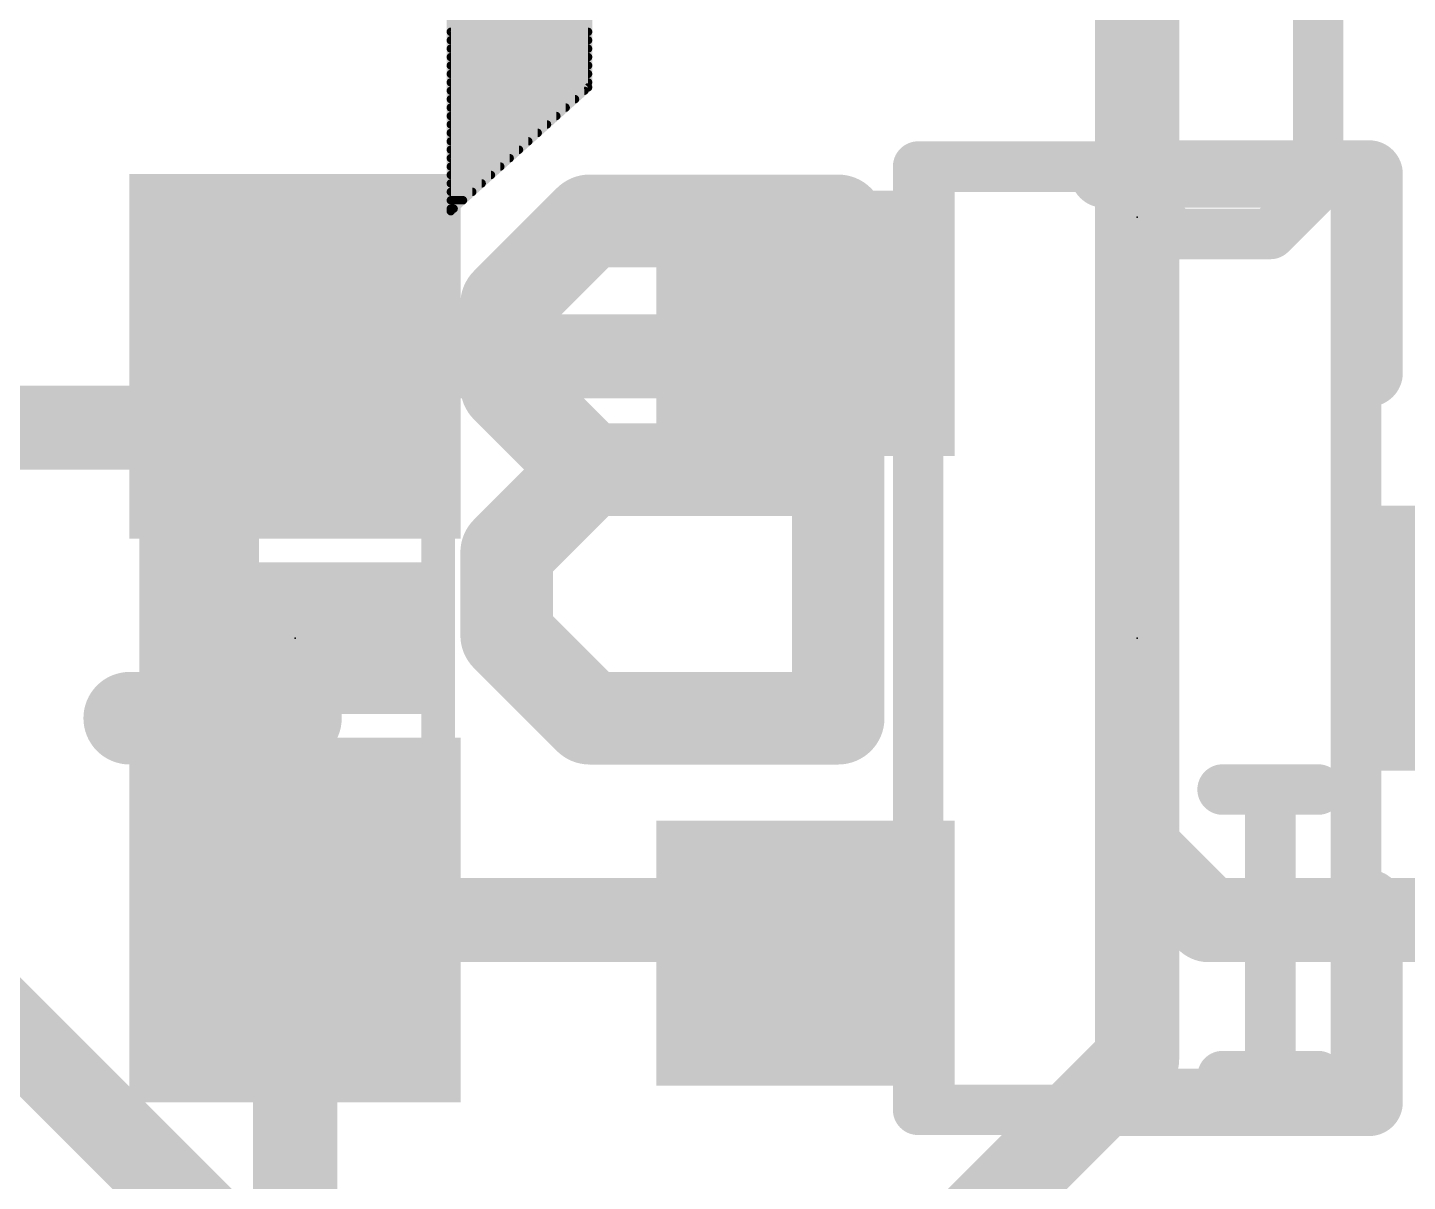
# Model space of a CAD drawing. Extents: x -0.1 to 42, y -11.4 to 16.1.
# Drawn here: x 32.213 to 36.375, y 3.442 to 6.922 of the extents above; entities that cross this region are included whole.
import ezdxf

# ---------------------------------------------------------------- set-up
doc = ezdxf.new("R2010")
doc.units = 0
for name, color, linetype in [('1', 12, 'CONTINUOUS'), ('16', 132, 'CONTINUOUS'), ('21', 41, 'CONTINUOUS'), ('22', 40, 'CONTINUOUS'), ('23', 53, 'CONTINUOUS'), ('24', 53, 'CONTINUOUS'), ('51', 53, 'CONTINUOUS')]:
    doc.layers.add(name, color=color, linetype=linetype)

# ---------------------------------------------------------------- blocks, each defined once
blk = doc.blocks.new('RECT')
blk.add_solid([(-0.5, -0.5), (0.5, -0.5), (-0.5, 0.5), (0.5, 0.5)])

msp = doc.modelspace()

# ---------------------------------------------------------------- linework, layer by layer
at = {"layer": '1', "const_width": 0.254}
for points in [[(35.56, 4.445), (35.56, 9.525)], [(33.02, 5.93), (33.02, 6.223)], [(34.46, 5.93), (34.56, 6.03)], [(32.805, 5.715), (33.02, 5.93)], [(33.02, 5.93), (34.46, 5.93)], [(31.75, 5.715), (32.805, 5.715)], [(35.56, 3.81), (35.56, 4.445)], [(35.775, 4.23), (35.56, 4.445)], [(33.02, 4.23), (34.46, 4.23)], [(33.02, 4.23), (33.02, 3.048)], [(34.46, 4.23), (34.56, 4.13)], [(38.1, 4.23), (35.775, 4.23)], [(33.655, 1.905), (35.56, 3.81)]]:
    msp.add_lwpolyline(points, dxfattribs=at)
at = {"layer": '1', "const_width": 0.127}
for points in [[(33.0835, 6.223, 1), (32.9565, 6.223)], [(34.6049, 5.9851, 1), (34.5151, 6.0749)], [(33.02, 5.9935, 1), (33.02, 5.8665)], [(33.0649, 5.8851, 1), (32.9751, 5.9749)], [(34.4151, 5.9749, 1), (34.5049, 5.8851)], [(34.46, 5.8665, 1), (34.46, 5.9935)], [(32.9565, 5.93, 1), (33.0835, 5.93)], [(32.805, 5.6515, 1), (32.805, 5.7785)], [(32.7601, 5.7599, 1), (32.8499, 5.6701)], [(35.6235, 4.445, 1), (35.4965, 4.445)], [(35.6049, 4.4899, 1), (35.5151, 4.4001)], [(35.4965, 4.445, 1), (35.6235, 4.445)], [(33.02, 4.2935, 1), (33.02, 4.1665)], [(33.0835, 4.23, 1), (32.9565, 4.23)], [(34.5049, 4.2749, 1), (34.4151, 4.1851)], [(34.46, 4.1665, 1), (34.46, 4.2935)], [(35.775, 4.2935, 1), (35.775, 4.1665)], [(35.7301, 4.1851, 1), (35.8199, 4.2749)], [(34.5151, 4.0851, 1), (34.6049, 4.1749)], [(35.6049, 3.7651, 1), (35.5151, 3.8549)], [(35.4965, 3.81, 1), (35.6235, 3.81)]]:
    msp.add_lwpolyline(points, format="xyb", dxfattribs=at)
at = {"layer": '16', "const_width": 0.254}
msp.add_lwpolyline([(25.908, 10.16), (33.147, 2.921)], dxfattribs=at)
at = {"layer": '21', "const_width": 0.2032}
for points in [[(36.26, 6.48), (35.46, 6.48)], [(36.26, 5.88), (36.26, 6.48)], [(36.26, 4.28), (36.26, 3.68)], [(36.26, 3.68), (35.46, 3.68)]]:
    msp.add_lwpolyline(points, dxfattribs=at)
at = {"layer": '21', "const_width": 0.1016}
for points in [[(35.46, 6.5308, 1), (35.46, 6.4292)], [(36.3108, 6.48, 1), (36.2092, 6.48)], [(36.26, 6.4292, 1), (36.26, 6.5308)], [(36.2092, 5.88, 1), (36.3108, 5.88)], [(36.3108, 4.28, 1), (36.2092, 4.28)], [(35.46, 3.7308, 1), (35.46, 3.6292)], [(36.26, 3.6292, 1), (36.26, 3.7308)], [(36.2092, 3.68, 1), (36.3108, 3.68)]]:
    msp.add_lwpolyline(points, format="xyb", dxfattribs=at)
at = {"layer": '22'}
for points, const_width in [([(33.9039, 6.7412), (33.9039, 8.7986)], 0.0254), ([(33.4899, 7.7978), (33.4899, 6.3678)], 0.0254), ([(35.53, 6.4433), (35.53, 7.0195)], 0.1524), ([(36.1062, 7.0195), (36.1062, 6.4433)], 0.1524), ([(33.4899, 6.9342), (33.9039, 6.9342)], 0.0254), ([(33.4899, 6.9088), (33.9039, 6.9088)], 0.0254), ([(33.4899, 6.8834), (33.9039, 6.8834)], 0.0254), ([(33.4899, 6.858), (33.9039, 6.858)], 0.0254), ([(33.4899, 6.8326), (33.9039, 6.8326)], 0.0254), ([(33.4899, 6.8072), (33.9039, 6.8072)], 0.0254), ([(33.4899, 6.7818), (33.9039, 6.7818)], 0.0254), ([(33.4899, 6.7564), (33.9039, 6.7564)], 0.0254), ([(33.4899, 6.3678), (33.9039, 6.7412)], 0.0254), ([(33.4899, 6.731), (33.8926, 6.731)], 0.0254), ([(33.4899, 6.7056), (33.8644, 6.7056)], 0.0254), ([(33.4899, 6.6802), (33.8363, 6.6802)], 0.0254), ([(33.4899, 6.6548), (33.8081, 6.6548)], 0.0254), ([(33.4899, 6.6294), (33.7799, 6.6294)], 0.0254), ([(33.4899, 6.604), (33.7518, 6.604)], 0.0254), ([(33.4899, 6.5786), (33.7236, 6.5786)], 0.0254), ([(33.4899, 6.5532), (33.6955, 6.5532)], 0.0254), ([(33.4899, 6.5278), (33.6673, 6.5278)], 0.0254), ([(33.4899, 6.5024), (33.6391, 6.5024)], 0.0254), ([(35.6741, 6.2992), (35.53, 6.4433)], 0.1524), ([(36.1062, 6.4433), (35.9622, 6.2992)], 0.1524), ([(33.0211, 6.3386), (32.7712, 6.3386)], 0.2794), ([(32.7712, 6.3386), (32.7712, 4.8387)], 0.2794), ([(33.4899, 6.477), (33.611, 6.477)], 0.0254), ([(33.4899, 6.4516), (33.5828, 6.4516)], 0.0254), ([(33.9084, 6.3386), (33.6584, 6.0886)], 0.2794), ([(34.6583, 6.3386), (33.9084, 6.3386)], 0.2794), ([(34.6583, 4.8387), (34.6583, 6.3386)], 0.2794), ([(33.4899, 6.4262), (33.5546, 6.4262)], 0.0254), ([(33.4899, 6.4008), (33.5265, 6.4008)], 0.0254), ([(33.4899, 6.3754), (33.4983, 6.3754)], 0.0254), ([(35.9622, 6.2992), (35.6741, 6.2992)], 0.1524), ([(33.6584, 6.0886), (33.6584, 5.8386)], 0.2794), ([(33.6584, 5.8386), (33.9084, 5.5886)], 0.2794), ([(33.9084, 5.5886), (33.6584, 5.3387)], 0.2794), ([(34.6583, 5.5886), (33.9084, 5.5886)], 0.2794), ([(33.6584, 5.3387), (33.6584, 5.0887)], 0.2794), ([(33.6584, 5.0887), (33.9084, 4.8387)], 0.2794), ([(33.0211, 4.8387), (32.5212, 4.8387)], 0.2794), ([(33.9084, 4.8387), (34.6583, 4.8387)], 0.2794), ([(36.1062, 4.6235), (35.8181, 4.6235)], 0.1524), ([(35.9622, 3.7592), (35.9622, 4.6235)], 0.1524), ([(36.1062, 3.7592), (35.8181, 3.7592)], 0.1524)]:
    msp.add_lwpolyline(points, dxfattribs=dict(at, const_width=const_width))
for points, const_width in [([(33.4899, 6.9152, 1), (33.4899, 6.9024)], 0.0127), ([(33.9039, 6.9024, 1), (33.9039, 6.9152)], 0.0127), ([(33.4899, 6.8898, 1), (33.4899, 6.877)], 0.0127), ([(33.4899, 6.8644, 1), (33.4899, 6.8517)], 0.0127), ([(33.9039, 6.877, 1), (33.9039, 6.8898)], 0.0127), ([(33.9039, 6.8517, 1), (33.9039, 6.8644)], 0.0127), ([(33.4899, 6.839, 1), (33.4899, 6.8262)], 0.0127), ([(33.9039, 6.8262, 1), (33.9039, 6.839)], 0.0127), ([(33.4899, 6.8136, 1), (33.4899, 6.8008)], 0.0127), ([(33.4899, 6.7882, 1), (33.4899, 6.7755)], 0.0127), ([(33.9039, 6.8008, 1), (33.9039, 6.8136)], 0.0127), ([(33.9039, 6.7755, 1), (33.9039, 6.7882)], 0.0127), ([(33.4899, 6.7628, 1), (33.4899, 6.75)], 0.0127), ([(33.4899, 6.7374, 1), (33.4899, 6.7247)], 0.0127), ([(33.8926, 6.7247, 1), (33.8926, 6.7374)], 0.0127), ([(33.8976, 6.7412, 1), (33.9102, 6.7412)], 0.0127), ([(33.9082, 6.7365, 1), (33.8996, 6.7459)], 0.0127), ([(33.9039, 6.75, 1), (33.9039, 6.7628)], 0.0127), ([(33.4899, 6.712, 1), (33.4899, 6.6993)], 0.0127), ([(33.8644, 6.6993, 1), (33.8644, 6.712)], 0.0127), ([(33.4899, 6.6866, 1), (33.4899, 6.6738)], 0.0127), ([(33.4899, 6.6612, 1), (33.4899, 6.6485)], 0.0127), ([(33.8081, 6.6485, 1), (33.8081, 6.6612)], 0.0127), ([(33.8363, 6.6738, 1), (33.8363, 6.6866)], 0.0127), ([(33.4899, 6.6358, 1), (33.4899, 6.6231)], 0.0127), ([(33.7799, 6.6231, 1), (33.7799, 6.6358)], 0.0127), ([(33.4899, 6.6104, 1), (33.4899, 6.5976)], 0.0127), ([(33.4899, 6.585, 1), (33.4899, 6.5723)], 0.0127), ([(33.7236, 6.5723, 1), (33.7236, 6.585)], 0.0127), ([(33.7518, 6.5976, 1), (33.7518, 6.6104)], 0.0127), ([(33.4899, 6.5596, 1), (33.4899, 6.5469)], 0.0127), ([(33.4899, 6.5342, 1), (33.4899, 6.5214)], 0.0127), ([(33.6673, 6.5214, 1), (33.6673, 6.5342)], 0.0127), ([(33.6955, 6.5469, 1), (33.6955, 6.5596)], 0.0127), ([(33.4899, 6.5088, 1), (33.4899, 6.4961)], 0.0127), ([(33.6391, 6.4961, 1), (33.6391, 6.5088)], 0.0127), ([(35.557, 6.4702, 1), (35.5031, 6.4163)], 0.0762), ([(36.1332, 6.4163, 1), (36.0793, 6.4702)], 0.0762), ([(32.7712, 6.4084, 1), (32.7712, 6.2687)], 0.1397), ([(32.841, 6.3386, 1), (32.7013, 6.3386)], 0.1397), ([(33.0211, 6.2687, 1), (33.0211, 6.4084)], 0.1397), ([(33.4899, 6.4834, 1), (33.4899, 6.4707)], 0.0127), ([(33.4899, 6.458, 1), (33.4899, 6.4452)], 0.0127), ([(33.5828, 6.4452, 1), (33.5828, 6.458)], 0.0127), ([(33.611, 6.4707, 1), (33.611, 6.4834)], 0.0127), ([(33.9084, 6.4084, 1), (33.9084, 6.2687)], 0.1397), ([(33.9578, 6.2892, 1), (33.859, 6.388)], 0.1397), ([(34.7282, 6.3386, 1), (34.5885, 6.3386)], 0.1397), ([(34.6583, 6.2687, 1), (34.6583, 6.4084)], 0.1397), ([(35.4919, 6.4433, 1), (35.5681, 6.4433)], 0.0762), ([(36.0681, 6.4433, 1), (36.1443, 6.4433)], 0.0762), ([(33.4899, 6.4326, 1), (33.4899, 6.4199)], 0.0127), ([(33.4899, 6.4072, 1), (33.4899, 6.3944)], 0.0127), ([(33.5265, 6.3944, 1), (33.5265, 6.4072)], 0.0127), ([(33.5546, 6.4199, 1), (33.5546, 6.4326)], 0.0127), ([(33.4899, 6.3818, 1), (33.4899, 6.369)], 0.0127), ([(33.4856, 6.3725, 1), (33.4942, 6.3631)], 0.0127), ([(33.4836, 6.3678, 1), (33.4962, 6.3678)], 0.0127), ([(33.4983, 6.369, 1), (33.4983, 6.3818)], 0.0127), ([(35.6741, 6.3373, 1), (35.6741, 6.2611)], 0.0762), ([(35.9622, 6.2611, 1), (35.9622, 6.3373)], 0.0762), ([(35.6471, 6.2723, 1), (35.701, 6.3261)], 0.0762), ([(35.9352, 6.3261, 1), (35.9891, 6.2723)], 0.0762), ([(33.7282, 6.0886, 1), (33.5885, 6.0886)], 0.1397), ([(33.609, 6.138, 1), (33.7078, 6.0392)], 0.1397), ([(33.7078, 5.888, 1), (33.609, 5.7892)], 0.1397), ([(33.5885, 5.8386, 1), (33.7282, 5.8386)], 0.1397), ([(33.9084, 5.6585, 1), (33.9084, 5.5188)], 0.1397), ([(33.9578, 5.5392, 1), (33.859, 5.638)], 0.1397), ([(33.859, 5.5392, 1), (33.9578, 5.638)], 0.1397), ([(34.6583, 5.5188, 1), (34.6583, 5.6585)], 0.1397), ([(33.7282, 5.3387, 1), (33.5885, 5.3387)], 0.1397), ([(33.609, 5.3881, 1), (33.7078, 5.2893)], 0.1397), ([(33.7078, 5.1381, 1), (33.609, 5.0393)], 0.1397), ([(33.5885, 5.0887, 1), (33.7282, 5.0887)], 0.1397), ([(32.5212, 4.9085, 1), (32.5212, 4.7689)], 0.1397), ([(33.0211, 4.7689, 1), (33.0211, 4.9085)], 0.1397), ([(33.9084, 4.9085, 1), (33.9084, 4.7689)], 0.1397), ([(33.859, 4.7893, 1), (33.9578, 4.8881)], 0.1397), ([(34.6583, 4.7689, 1), (34.6583, 4.9085)], 0.1397), ([(32.7013, 4.8387, 1), (32.841, 4.8387)], 0.1397), ([(34.5885, 4.8387, 1), (34.7282, 4.8387)], 0.1397), ([(35.8181, 4.6616, 1), (35.8181, 4.5854)], 0.0762), ([(36.0003, 4.6235, 1), (35.9241, 4.6235)], 0.0762), ([(36.1062, 4.5854, 1), (36.1062, 4.6616)], 0.0762), ([(35.8181, 3.7973, 1), (35.8181, 3.7211)], 0.0762), ([(36.1062, 3.7211, 1), (36.1062, 3.7973)], 0.0762), ([(35.9241, 3.7592, 1), (36.0003, 3.7592)], 0.0762)]:
    msp.add_lwpolyline(points, format="xyb", dxfattribs=dict(at, const_width=const_width))
at = {"layer": '23'}
for p in [(33.02, 5.08), (35.56, 5.08)]:
    msp.add_point(p, dxfattribs=at)
at = {"layer": '24'}
msp.add_point((35.56, 6.35), dxfattribs=at)
at = {"layer": '51'}
for points, const_width in [([(34.8996, 3.6576), (34.8996, 6.5024)], 0.1524), ([(34.8996, 6.5024), (36.2204, 6.5024)], 0.1524), ([(36.2204, 6.5024), (36.2204, 3.6576)], 0.1524), ([(32.601, 5.436), (32.601, 4.724)], 0.1016), ([(33.452, 5.436), (33.452, 4.724)], 0.1016), ([(36.2204, 3.6576), (34.8996, 3.6576)], 0.1524)]:
    msp.add_lwpolyline(points, dxfattribs=dict(at, const_width=const_width))
for points, const_width in [([(34.9377, 6.5024, 1), (34.8615, 6.5024)], 0.0762), ([(34.8996, 6.5405, 1), (34.8996, 6.4643)], 0.0762), ([(36.2585, 6.5024, 1), (36.1823, 6.5024)], 0.0762), ([(36.2204, 6.4643, 1), (36.2204, 6.5405)], 0.0762), ([(32.6264, 5.436, 1), (32.5756, 5.436)], 0.0508), ([(33.4774, 5.436, 1), (33.4266, 5.436)], 0.0508), ([(32.5756, 4.724, 1), (32.6264, 4.724)], 0.0508), ([(33.4266, 4.724, 1), (33.4774, 4.724)], 0.0508), ([(34.8996, 3.6957, 1), (34.8996, 3.6195)], 0.0762), ([(36.2204, 3.6195, 1), (36.2204, 3.6957)], 0.0762), ([(34.8615, 3.6576, 1), (34.9377, 3.6576)], 0.0762), ([(36.1823, 3.6576, 1), (36.2585, 3.6576)], 0.0762)]:
    msp.add_lwpolyline(points, format="xyb", dxfattribs=dict(at, const_width=const_width))

# ---------------------------------------------------------------- block references
at = {"layer": '1', "xscale": 1.1, "rotation": 270}
for p in [(33.02, 5.93), (33.02, 4.23)]:
    msp.add_blockref('RECT', p, dxfattribs=at)
at = {"layer": '1', "xscale": 0.8, "yscale": 0.9, "rotation": 270}
for p in [(34.56, 6.03), (36.66, 5.08), (34.56, 4.13)]:
    msp.add_blockref('RECT', p, dxfattribs=at)
at = {"layer": '21', "xscale": 0.4572, "yscale": 0.762, "rotation": 270}
msp.add_blockref('RECT', (33.02, 5.08), dxfattribs=at)
at = {"layer": '51', "xscale": 0.5001, "yscale": 0.95, "rotation": 270}
for p in [(33.0251, 5.6682), (33.0251, 4.4998)]:
    msp.add_blockref('RECT', p, dxfattribs=at)

doc.saveas('drawing.dxf')
